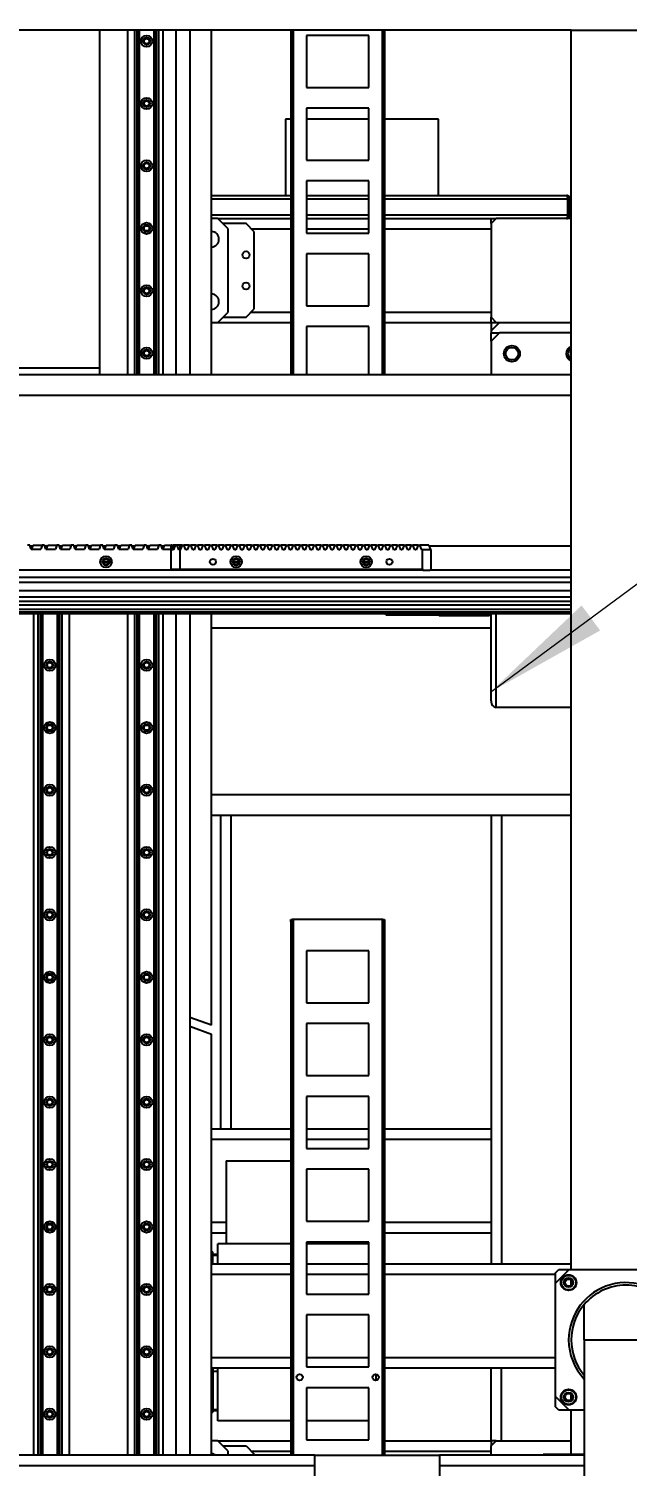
# Model space of a CAD drawing. Header units: millimetres. Extents: x 17243 to 30056, y 9468 to 18529.
# Drawn here: x 25448 to 26023, y 13641 to 15023 of the extents above; entities that cross this region are included whole.
import ezdxf

# ---------------------------------------------------------------- set-up
doc = ezdxf.new("R2010")
doc.units = ezdxf.units.MM
doc.layers.get('0').update_dxf_attribs({"lineweight": 18})
doc.layers.add('尺寸线层', color=3, linetype='Continuous', lineweight=18)
doc.styles.get("Standard").update_dxf_attribs({"font": 'txt.shx'})
doc.dimstyles.new('ISO-25', dxfattribs={"dimscale": 30, "dimtxt": 2.5, "dimasz": 2.5, "dimexe": 1.25, "dimexo": 0.625, "dimtad": 1, "dimdsep": 46, "dimtxsty": 'Standard', "dimcen": 2.5, "dimdle": 5, "dimadec": 0, "dimazin": 0, "dimtfac": 1, "dimtdec": 0, "dimtmove": 0, "dimatfit": 3, "dimfxl": 0, "dimarcsym": 0})

# ---------------------------------------------------------------- blocks, each defined once
blk = doc.blocks.new('*X3')
at = {"layer": '尺寸线层', "linetype": 'Continuous'}
blk.add_hatch(color=0, dxfattribs=at).paths.add_polyline_path([(-3041.9, -1036.2), (-2954.3, -952.9), (-2936.5, -977)], flags=0)
at = {"layer": '尺寸线层', "color": 0, "linetype": 'Continuous'}
blk.add_line((-3041.9, -1036.2), (-1639.7, 0), dxfattribs=at)
blk = doc.blocks.new('*X21')
at = {"layer": '尺寸线层', "linetype": 'Continuous'}
for points in [[(26748.1, 15373.1), (26760.6, 15298.1), (26735.6, 15298.1)], [(26748.1, 13466.6), (26760.6, 13541.6), (26735.6, 13541.6)]]:
    blk.add_hatch(color=0, dxfattribs=at).paths.add_polyline_path(points, flags=0)
at = {"layer": '尺寸线层', "color": 0, "linetype": 'Continuous'}
for p, q in [((26109.5, 15373.1), (26785.6, 15373.1)), ((26748.1, 15373.1), (26748.1, 13466.6)), ((25974, 13466.6), (26785.6, 13466.6))]:
    blk.add_line(p, q, dxfattribs=at)
at = {"layer": '尺寸线层', "color": 0, "insert": (26691.9, 14419.9), "char_height": 75, "width": 492.857, "attachment_point": 5, "rotation": 90}
blk.add_mtext('1906.5', dxfattribs=at)

msp = doc.modelspace()

# ---------------------------------------------------------------- linework, layer by layer
at = {"color": 7, "linetype": 'Continuous', "lineweight": 25}
for p, q in [((25968.788, 15021.605), (21449.788, 15021.605)), ((25515.788, 14696.605), (25515.788, 15021.605)), ((25542.288, 15021.605), (25542.288, 14690.605)), ((25549.288, 15021.605), (25549.288, 14690.605)), ((25551.488, 15021.605), (25551.488, 14690.605)), ((25552.306, 15021.605), (25552.306, 14690.605)), ((25552.97, 15021.605), (25552.97, 14690.605)), ((25553.788, 15021.605), (25553.788, 14690.605)), ((25567.788, 15021.605), (25567.788, 14690.605)), ((25568.606, 15021.605), (25568.606, 14690.605)), ((25569.27, 15021.605), (25569.27, 14690.605)), ((25570.088, 15021.605), (25570.088, 14690.605)), ((25572.288, 15021.605), (25572.288, 14690.605)), ((25589.288, 14690.605), (25589.288, 15021.605)), ((25602.288, 15021.605), (25602.288, 14690.605)), ((25623.288, 14690.605), (25623.288, 15021.605)), ((25699.288, 15021.605), (25699.288, 14690.605)), ((25700.788, 15021.605), (25700.788, 14690.605)), ((25787.788, 15021.605), (25787.788, 14690.605)), ((25789.288, 15021.605), (25789.288, 14690.605)), ((25968.788, 15021.605), (26089.788, 15021.605)), ((25968.788, 13830.105), (25968.788, 15021.605)), ((25774.288, 15016.605), (25714.288, 15016.605)), ((25714.288, 15016.605), (25714.288, 14966.605)), ((25774.288, 14966.605), (25774.288, 15016.605)), ((25714.288, 14966.605), (25774.288, 14966.605)), ((25774.288, 14946.605), (25714.288, 14946.605)), ((25714.288, 14946.605), (25714.288, 14896.605)), ((25774.288, 14896.605), (25774.288, 14946.605)), ((25694.288, 14936.105), (25694.288, 14862.605)), ((25699.288, 14936.105), (25694.288, 14936.105)), ((25774.288, 14936.105), (25714.288, 14936.105)), ((25841.288, 14936.105), (25789.288, 14936.105)), ((25841.288, 14862.605), (25841.288, 14936.105)), ((25714.288, 14896.605), (25774.288, 14896.605)), ((25774.288, 14876.605), (25714.288, 14876.605)), ((25714.288, 14876.605), (25714.288, 14826.605)), ((25774.288, 14826.605), (25774.288, 14876.605)), ((25623.288, 14862.605), (25699.288, 14862.605)), ((25714.288, 14862.605), (25774.288, 14862.605)), ((25789.288, 14862.605), (25964.288, 14862.605)), ((25965.581, 14844.105), (25965.581, 14859.105)), ((25967.788, 14859.105), (25966.288, 14859.105)), ((25966.288, 14859.105), (25966.288, 14844.105)), ((25967.788, 14844.105), (25967.788, 14859.105)), ((25964.288, 14840.605), (25964.288, 14841.156)), ((25966.288, 14844.105), (25967.788, 14844.105)), ((25629.288, 14840.605), (25623.288, 14840.605)), ((25639.288, 14830.605), (25629.288, 14840.605)), ((25629.288, 14840.605), (25699.288, 14840.605)), ((25656.288, 14835.605), (25634.288, 14835.605)), ((25639.288, 14750.605), (25639.288, 14830.605)), ((25664.288, 14827.605), (25656.288, 14835.605)), ((25664.288, 14753.605), (25664.288, 14827.605)), ((25714.288, 14840.605), (25774.288, 14840.605)), ((25789.288, 14840.605), (25896.788, 14840.605)), ((25891.788, 14835.605), (25891.788, 14840.605)), ((25896.788, 14840.605), (25891.788, 14835.605)), ((25891.788, 14835.605), (25891.788, 14745.605)), ((25968.788, 14840.605), (25896.788, 14840.605)), ((25714.288, 14826.605), (25774.288, 14826.605)), ((25774.288, 14806.605), (25714.288, 14806.605)), ((25714.288, 14806.605), (25714.288, 14756.605)), ((25774.288, 14756.605), (25774.288, 14806.605)), ((25629.288, 14740.605), (25639.288, 14750.605)), ((25634.288, 14745.605), (25656.288, 14745.605)), ((25656.288, 14745.605), (25664.288, 14753.605)), ((25714.288, 14756.605), (25774.288, 14756.605)), ((25891.788, 14740.605), (25891.788, 14745.605)), ((25891.788, 14745.605), (25896.788, 14740.605)), ((25623.288, 14740.605), (25629.288, 14740.605)), ((25629.288, 14740.605), (25699.288, 14740.605)), ((25774.288, 14736.605), (25714.288, 14736.605)), ((25714.288, 14736.605), (25714.288, 14690.605)), ((25774.288, 14690.605), (25774.288, 14736.605)), ((25789.288, 14740.605), (25891.788, 14740.605)), ((25891.788, 14740.605), (25891.788, 14732.605)), ((25891.788, 14740.605), (25896.788, 14740.605)), ((25899.788, 14740.605), (25891.788, 14732.605)), ((25891.788, 14732.605), (25891.788, 14730.605)), ((25891.788, 14722.605), (25899.788, 14730.605)), ((25891.788, 14730.605), (25899.788, 14730.605)), ((25891.788, 14722.605), (25891.788, 14730.605)), ((25896.788, 14740.605), (25968.788, 14740.605)), ((25968.788, 14730.605), (25899.788, 14730.605)), ((25891.788, 14722.605), (25891.788, 14690.605)), ((24627.725, 14690.605), (25968.788, 14690.605)), ((25515.788, 14690.605), (25515.788, 14696.605)), ((25448.714, 14526.605), (25446.384, 14526.605)), ((25449.987, 14522.605), (25448.714, 14526.605)), ((25451.565, 14525.605), (25449.032, 14525.605)), ((25450.611, 14522.605), (25451.884, 14526.605)), ((25451.884, 14526.605), (25460.384, 14526.605)), ((25460.384, 14526.605), (25459.111, 14522.605)), ((25462.714, 14526.605), (25460.384, 14526.605)), ((25463.987, 14522.605), (25462.714, 14526.605)), ((25465.565, 14525.605), (25463.032, 14525.605)), ((25464.611, 14522.605), (25465.884, 14526.605)), ((25465.884, 14526.605), (25474.384, 14526.605)), ((25474.384, 14526.605), (25473.111, 14522.605)), ((25476.714, 14526.605), (25474.384, 14526.605)), ((25477.987, 14522.605), (25476.714, 14526.605)), ((25479.565, 14525.605), (25477.032, 14525.605)), ((25478.611, 14522.605), (25479.884, 14526.605)), ((25479.884, 14526.605), (25488.384, 14526.605)), ((25488.384, 14526.605), (25487.111, 14522.605)), ((25490.714, 14526.605), (25488.384, 14526.605)), ((25491.987, 14522.605), (25490.714, 14526.605)), ((25493.565, 14525.605), (25491.032, 14525.605)), ((25492.611, 14522.605), (25493.884, 14526.605)), ((25493.884, 14526.605), (25502.384, 14526.605)), ((25502.384, 14526.605), (25501.111, 14522.605)), ((25504.714, 14526.605), (25502.384, 14526.605)), ((25505.987, 14522.605), (25504.714, 14526.605)), ((25507.565, 14525.605), (25505.032, 14525.605)), ((25506.611, 14522.605), (25507.884, 14526.605)), ((25507.884, 14526.605), (25516.384, 14526.605)), ((25516.384, 14526.605), (25515.111, 14522.605)), ((25518.714, 14526.605), (25516.384, 14526.605)), ((25519.987, 14522.605), (25518.714, 14526.605)), ((25521.565, 14525.605), (25519.032, 14525.605)), ((25520.611, 14522.605), (25521.884, 14526.605)), ((25521.884, 14526.605), (25530.384, 14526.605)), ((25530.384, 14526.605), (25529.111, 14522.605)), ((25532.714, 14526.605), (25530.384, 14526.605)), ((25533.987, 14522.605), (25532.714, 14526.605)), ((25535.565, 14525.605), (25533.032, 14525.605)), ((25534.611, 14522.605), (25535.884, 14526.605)), ((25535.884, 14526.605), (25544.384, 14526.605)), ((25544.384, 14526.605), (25543.111, 14522.605)), ((25546.714, 14526.605), (25544.384, 14526.605)), ((25547.987, 14522.605), (25546.714, 14526.605)), ((25549.565, 14525.605), (25547.032, 14525.605)), ((25548.611, 14522.605), (25549.884, 14526.605)), ((25549.884, 14526.605), (25558.384, 14526.605)), ((25558.384, 14526.605), (25557.111, 14522.605)), ((25560.714, 14526.605), (25558.384, 14526.605)), ((25561.987, 14522.605), (25560.714, 14526.605)), ((25563.565, 14525.605), (25561.032, 14525.605)), ((25562.611, 14522.605), (25563.884, 14526.605)), ((25563.884, 14526.605), (25572.384, 14526.605)), ((25572.384, 14526.605), (25571.111, 14522.605)), ((25574.714, 14526.605), (25572.384, 14526.605)), ((25575.987, 14522.605), (25574.714, 14526.605)), ((25577.565, 14525.605), (25575.032, 14525.605)), ((25576.611, 14522.605), (25577.884, 14526.605)), ((25577.884, 14526.605), (25584.288, 14526.605)), ((25584.862, 14526.605), (25584.288, 14526.605)), ((25584.288, 14524.144), (25584.288, 14526.605)), ((25585.076, 14522.105), (25584.288, 14524.144)), ((25584.288, 14503.605), (25584.288, 14524.144)), ((25584.862, 14526.605), (25586.384, 14526.605)), ((25586.384, 14526.605), (25585.111, 14522.605)), ((25592.788, 14526.605), (25586.384, 14526.605)), ((25588.216, 14526.605), (25586.478, 14522.105)), ((25588.216, 14526.605), (25590.005, 14526.605)), ((25591.743, 14522.105), (25590.005, 14526.605)), ((25594.883, 14526.605), (25592.788, 14526.605)), ((25592.788, 14526.605), (25592.788, 14502.605)), ((25594.883, 14526.605), (25593.145, 14522.105)), ((25594.883, 14526.605), (25596.671, 14526.605)), ((25598.409, 14522.105), (25596.671, 14526.605)), ((25601.55, 14526.605), (25596.671, 14526.605)), ((25601.55, 14526.605), (25599.812, 14522.105)), ((25601.55, 14526.605), (25603.338, 14526.605)), ((25605.076, 14522.105), (25603.338, 14526.605)), ((25608.216, 14526.605), (25603.338, 14526.605)), ((25608.216, 14526.605), (25606.478, 14522.105)), ((25608.216, 14526.605), (25610.005, 14526.605)), ((25611.743, 14522.105), (25610.005, 14526.605)), ((25614.883, 14526.605), (25610.005, 14526.605)), ((25614.883, 14526.605), (25613.145, 14522.105)), ((25614.883, 14526.605), (25616.671, 14526.605)), ((25618.409, 14522.105), (25616.671, 14526.605)), ((25621.55, 14526.605), (25616.671, 14526.605)), ((25621.55, 14526.605), (25619.812, 14522.105)), ((25621.55, 14526.605), (25623.338, 14526.605)), ((25625.076, 14522.105), (25623.338, 14526.605)), ((25628.216, 14526.605), (25623.338, 14526.605)), ((25628.216, 14526.605), (25626.478, 14522.105)), ((25628.216, 14526.605), (25630.005, 14526.605)), ((25631.743, 14522.105), (25630.005, 14526.605)), ((25634.883, 14526.605), (25630.005, 14526.605)), ((25634.883, 14526.605), (25633.145, 14522.105)), ((25634.883, 14526.605), (25636.671, 14526.605)), ((25638.409, 14522.105), (25636.671, 14526.605)), ((25641.55, 14526.605), (25636.671, 14526.605)), ((25641.55, 14526.605), (25639.812, 14522.105)), ((25641.55, 14526.605), (25643.338, 14526.605)), ((25645.076, 14522.105), (25643.338, 14526.605)), ((25648.216, 14526.605), (25643.338, 14526.605)), ((25648.216, 14526.605), (25646.478, 14522.105)), ((25648.216, 14526.605), (25650.005, 14526.605)), ((25651.743, 14522.105), (25650.005, 14526.605)), ((25654.883, 14526.605), (25650.005, 14526.605)), ((25654.883, 14526.605), (25653.145, 14522.105)), ((25654.883, 14526.605), (25656.672, 14526.605)), ((25658.409, 14522.105), (25656.672, 14526.605)), ((25661.55, 14526.605), (25656.672, 14526.605)), ((25661.55, 14526.605), (25659.812, 14522.105)), ((25661.55, 14526.605), (25663.338, 14526.605)), ((25665.076, 14522.105), (25663.338, 14526.605)), ((25668.216, 14526.605), (25663.338, 14526.605)), ((25668.216, 14526.605), (25666.478, 14522.105)), ((25668.216, 14526.605), (25670.005, 14526.605)), ((25671.743, 14522.105), (25670.005, 14526.605)), ((25674.883, 14526.605), (25670.005, 14526.605)), ((25674.883, 14526.605), (25673.145, 14522.105)), ((25674.883, 14526.605), (25676.672, 14526.605)), ((25678.409, 14522.105), (25676.672, 14526.605)), ((25681.55, 14526.605), (25676.672, 14526.605)), ((25681.55, 14526.605), (25679.812, 14522.105)), ((25681.55, 14526.605), (25683.338, 14526.605)), ((25685.076, 14522.105), (25683.338, 14526.605)), ((25688.216, 14526.605), (25683.338, 14526.605)), ((25688.216, 14526.605), (25686.478, 14522.105)), ((25688.216, 14526.605), (25690.005, 14526.605)), ((25691.743, 14522.105), (25690.005, 14526.605)), ((25694.883, 14526.605), (25690.005, 14526.605)), ((25694.883, 14526.605), (25693.145, 14522.105)), ((25694.883, 14526.605), (25696.672, 14526.605)), ((25698.409, 14522.105), (25696.672, 14526.605)), ((25701.55, 14526.605), (25696.672, 14526.605)), ((25701.55, 14526.605), (25699.812, 14522.105)), ((25701.55, 14526.605), (25703.338, 14526.605)), ((25705.076, 14522.105), (25703.338, 14526.605)), ((25708.216, 14526.605), (25703.338, 14526.605)), ((25708.216, 14526.605), (25706.479, 14522.105)), ((25708.216, 14526.605), (25710.005, 14526.605)), ((25711.743, 14522.105), (25710.005, 14526.605)), ((25714.883, 14526.605), (25710.005, 14526.605)), ((25714.883, 14526.605), (25713.145, 14522.105)), ((25714.883, 14526.605), (25716.672, 14526.605)), ((25718.409, 14522.105), (25716.672, 14526.605)), ((25721.55, 14526.605), (25716.672, 14526.605)), ((25721.55, 14526.605), (25719.812, 14522.105)), ((25721.55, 14526.605), (25723.338, 14526.605)), ((25725.076, 14522.105), (25723.338, 14526.605)), ((25728.216, 14526.605), (25723.338, 14526.605)), ((25728.216, 14526.605), (25726.479, 14522.105)), ((25728.216, 14526.605), (25730.005, 14526.605)), ((25731.743, 14522.105), (25730.005, 14526.605)), ((25734.883, 14526.605), (25730.005, 14526.605)), ((25734.883, 14526.605), (25733.145, 14522.105)), ((25734.883, 14526.605), (25736.672, 14526.605)), ((25738.409, 14522.105), (25736.672, 14526.605)), ((25741.55, 14526.605), (25736.672, 14526.605)), ((25741.55, 14526.605), (25739.812, 14522.105)), ((25741.55, 14526.605), (25743.338, 14526.605)), ((25745.076, 14522.105), (25743.338, 14526.605)), ((25748.216, 14526.605), (25743.338, 14526.605)), ((25748.216, 14526.605), (25746.479, 14522.105)), ((25748.216, 14526.605), (25750.005, 14526.605)), ((25751.743, 14522.105), (25750.005, 14526.605)), ((25754.883, 14526.605), (25750.005, 14526.605)), ((25754.883, 14526.605), (25753.145, 14522.105)), ((25754.883, 14526.605), (25756.672, 14526.605)), ((25758.41, 14522.105), (25756.672, 14526.605)), ((25761.55, 14526.605), (25756.672, 14526.605)), ((25761.55, 14526.605), (25759.812, 14522.105)), ((25761.55, 14526.605), (25763.338, 14526.605)), ((25765.076, 14522.105), (25763.338, 14526.605)), ((25768.216, 14526.605), (25763.338, 14526.605)), ((25768.216, 14526.605), (25766.479, 14522.105)), ((25768.216, 14526.605), (25770.005, 14526.605)), ((25771.743, 14522.105), (25770.005, 14526.605)), ((25774.883, 14526.605), (25770.005, 14526.605)), ((25774.883, 14526.605), (25773.145, 14522.105)), ((25774.883, 14526.605), (25776.672, 14526.605)), ((25778.41, 14522.105), (25776.672, 14526.605)), ((25781.55, 14526.605), (25776.672, 14526.605)), ((25781.55, 14526.605), (25779.812, 14522.105)), ((25781.55, 14526.605), (25783.338, 14526.605)), ((25785.076, 14522.105), (25783.338, 14526.605)), ((25788.216, 14526.605), (25783.338, 14526.605)), ((25788.216, 14526.605), (25786.479, 14522.105)), ((25788.216, 14526.605), (25790.005, 14526.605)), ((25791.743, 14522.105), (25790.005, 14526.605)), ((25794.883, 14526.605), (25790.005, 14526.605)), ((25794.883, 14526.605), (25793.145, 14522.105)), ((25794.883, 14526.605), (25796.672, 14526.605)), ((25798.41, 14522.105), (25796.672, 14526.605)), ((25801.55, 14526.605), (25796.672, 14526.605)), ((25801.55, 14526.605), (25799.812, 14522.105)), ((25801.55, 14526.605), (25803.338, 14526.605)), ((25805.076, 14522.105), (25803.338, 14526.605)), ((25808.217, 14526.605), (25803.338, 14526.605)), ((25808.217, 14526.605), (25806.479, 14522.105)), ((25808.217, 14526.605), (25810.005, 14526.605)), ((25811.743, 14522.105), (25810.005, 14526.605)), ((25814.883, 14526.605), (25810.005, 14526.605)), ((25814.883, 14526.605), (25813.145, 14522.105)), ((25814.883, 14526.605), (25816.672, 14526.605)), ((25818.41, 14522.105), (25816.672, 14526.605)), ((25821.55, 14526.605), (25816.672, 14526.605)), ((25821.55, 14526.605), (25819.812, 14522.105)), ((25821.55, 14526.605), (25823.338, 14526.605)), ((25825.076, 14522.105), (25823.338, 14526.605)), ((25831.851, 14526.605), (25823.338, 14526.605)), ((25831.851, 14526.605), (25833.588, 14522.105)), ((25968.788, 14525.605), (25832.237, 14525.605)), ((25449.987, 14522.605), (25459.111, 14522.605)), ((25463.987, 14522.605), (25473.111, 14522.605)), ((25477.987, 14522.605), (25487.111, 14522.605)), ((25491.987, 14522.605), (25501.111, 14522.605)), ((25505.987, 14522.605), (25515.111, 14522.605)), ((25519.987, 14522.605), (25529.111, 14522.605)), ((25533.987, 14522.605), (25543.111, 14522.605)), ((25547.987, 14522.605), (25557.111, 14522.605)), ((25561.987, 14522.605), (25571.111, 14522.605)), ((25575.987, 14522.605), (25585.111, 14522.605)), ((25586.478, 14522.105), (25585.076, 14522.105)), ((25593.145, 14522.105), (25591.743, 14522.105)), ((25599.812, 14522.105), (25598.409, 14522.105)), ((25606.478, 14522.105), (25605.076, 14522.105)), ((25613.145, 14522.105), (25611.743, 14522.105)), ((25619.812, 14522.105), (25618.409, 14522.105)), ((25626.478, 14522.105), (25625.076, 14522.105)), ((25633.145, 14522.105), (25631.743, 14522.105)), ((25639.812, 14522.105), (25638.409, 14522.105)), ((25646.478, 14522.105), (25645.076, 14522.105)), ((25653.145, 14522.105), (25651.743, 14522.105)), ((25659.812, 14522.105), (25658.409, 14522.105)), ((25666.478, 14522.105), (25665.076, 14522.105)), ((25673.145, 14522.105), (25671.743, 14522.105)), ((25679.812, 14522.105), (25678.409, 14522.105)), ((25686.478, 14522.105), (25685.076, 14522.105)), ((25693.145, 14522.105), (25691.743, 14522.105)), ((25699.812, 14522.105), (25698.409, 14522.105)), ((25706.479, 14522.105), (25705.076, 14522.105)), ((25713.145, 14522.105), (25711.743, 14522.105)), ((25719.812, 14522.105), (25718.409, 14522.105)), ((25726.479, 14522.105), (25725.076, 14522.105)), ((25733.145, 14522.105), (25731.743, 14522.105)), ((25739.812, 14522.105), (25738.409, 14522.105)), ((25746.479, 14522.105), (25745.076, 14522.105)), ((25753.145, 14522.105), (25751.743, 14522.105)), ((25759.812, 14522.105), (25758.41, 14522.105)), ((25766.479, 14522.105), (25765.076, 14522.105)), ((25773.145, 14522.105), (25771.743, 14522.105)), ((25779.812, 14522.105), (25778.41, 14522.105)), ((25786.479, 14522.105), (25785.076, 14522.105)), ((25793.145, 14522.105), (25791.743, 14522.105)), ((25799.812, 14522.105), (25798.41, 14522.105)), ((25806.479, 14522.105), (25805.076, 14522.105)), ((25813.145, 14522.105), (25811.743, 14522.105)), ((25819.812, 14522.105), (25818.41, 14522.105)), ((25825.776, 14522.105), (25825.076, 14522.105)), ((25834.288, 14522.105), (25825.776, 14522.105)), ((25825.776, 14503.605), (25825.776, 14522.105)), ((25834.288, 14503.605), (25834.288, 14522.105)), ((25592.788, 14502.605), (24627.725, 14502.605)), ((25584.288, 14503.605), (25825.776, 14503.605)), ((25826.131, 14502.605), (25592.788, 14502.605)), ((25825.776, 14503.605), (25826.131, 14502.605)), ((25826.131, 14502.605), (25832.869, 14502.605)), ((25968.788, 14502.605), (25832.869, 14502.605)), ((25833.933, 14502.605), (25834.288, 14503.605)), ((25968.788, 14495.605), (24627.725, 14495.605)), ((25968.788, 14490.605), (24627.725, 14490.605)), ((25968.788, 14482.605), (24627.725, 14482.605)), ((25968.788, 14476.605), (24627.725, 14476.605)), ((25968.788, 14472.305), (24627.725, 14472.305)), ((25968.788, 14468.805), (24627.725, 14468.805)), ((25968.788, 14464.605), (24627.725, 14464.605)), ((25968.788, 14462.105), (24627.725, 14462.105)), ((25968.788, 14460.605), (24627.725, 14460.605)), ((25456.288, 14460.605), (25456.288, 13651.605)), ((25458.488, 14460.605), (25458.488, 13651.605)), ((25459.306, 14460.605), (25459.306, 13651.605)), ((25459.97, 14460.605), (25459.97, 13651.605)), ((25460.788, 14460.605), (25460.788, 13651.605)), ((25474.788, 14460.605), (25474.788, 13651.605)), ((25475.606, 14460.605), (25475.606, 13651.605)), ((25476.27, 14460.605), (25476.27, 13651.605)), ((25477.088, 14460.605), (25477.088, 13651.605)), ((25479.288, 14460.605), (25479.288, 13651.605)), ((25486.288, 14460.605), (25486.288, 13651.605)), ((25542.288, 14460.605), (25542.288, 13651.605)), ((25549.288, 14460.605), (25549.288, 13651.605)), ((25551.488, 14460.605), (25551.488, 13651.605)), ((25552.306, 14460.605), (25552.306, 13651.605)), ((25552.97, 14460.605), (25552.97, 13651.605)), ((25553.788, 14460.605), (25553.788, 13651.605)), ((25567.788, 14460.605), (25567.788, 13651.605)), ((25568.606, 14460.605), (25568.606, 13651.605)), ((25569.27, 14460.605), (25569.27, 13651.605)), ((25570.088, 14460.605), (25570.088, 13651.605)), ((25572.288, 14460.605), (25572.288, 13651.605)), ((25589.288, 13651.605), (25589.288, 14460.605)), ((25602.288, 14460.605), (25602.288, 13651.605)), ((25623.288, 14065.105), (25623.288, 14460.605)), ((25790.788, 14459.605), (25790.788, 14460.605)), ((25790.788, 14459.605), (25840.788, 14459.605)), ((25840.788, 14459.605), (25840.788, 14460.605)), ((25840.788, 14459.605), (25841.788, 14459.605)), ((25841.788, 14458.605), (25840.788, 14459.605)), ((25841.788, 14460.605), (25841.788, 14459.605)), ((25841.788, 14459.605), (25889.788, 14459.605)), ((25841.788, 14458.605), (25841.788, 14459.605)), ((25889.788, 14458.605), (25841.788, 14458.605)), ((25889.788, 14459.605), (25889.788, 14460.605)), ((25890.788, 14459.605), (25889.788, 14458.605)), ((25889.788, 14459.605), (25889.788, 14458.605)), ((25889.788, 14459.605), (25890.788, 14459.605)), ((25890.788, 14460.605), (25890.788, 14459.605)), ((25891.788, 14376.855), (25891.788, 14460.605)), ((25968.788, 14370.605), (25896.788, 14370.605)), ((25968.788, 14266.605), (25623.288, 14266.605)), ((25641.788, 14266.605), (25641.788, 13965.605)), ((25891.788, 14266.605), (25891.788, 13835.605)), ((25699.288, 14164.605), (25699.288, 14166.605)), ((25699.288, 14166.605), (25700.788, 14166.605)), ((25700.788, 14164.605), (25699.288, 14164.605)), ((25699.288, 14164.605), (25699.288, 13651.605)), ((25700.788, 14166.605), (25700.788, 14164.605)), ((25701.525, 14166.605), (25700.788, 14166.605)), ((25700.788, 14164.605), (25700.788, 13651.605)), ((25787.052, 14166.605), (25701.525, 14166.605)), ((25787.788, 14166.605), (25787.052, 14166.605)), ((25787.788, 14166.605), (25789.288, 14166.605)), ((25787.788, 14164.605), (25787.788, 14166.605)), ((25789.288, 14164.605), (25787.788, 14164.605)), ((25787.788, 14164.605), (25787.788, 13651.605)), ((25789.288, 14166.605), (25789.288, 14164.605)), ((25789.288, 14164.605), (25789.288, 13651.605)), ((25714.288, 14136.605), (25714.288, 14086.605)), ((25774.288, 14136.605), (25714.288, 14136.605)), ((25774.288, 14086.605), (25774.288, 14136.605)), ((25714.288, 14086.605), (25774.288, 14086.605)), ((25623.288, 14065.105), (25602.288, 14072.542)), ((25602.288, 14064.042), (25623.288, 14056.605)), ((25623.288, 13651.605), (25623.288, 14056.605)), ((25774.288, 14066.605), (25714.288, 14066.605)), ((25714.288, 14066.605), (25714.288, 14016.605)), ((25774.288, 14016.605), (25774.288, 14066.605)), ((25714.288, 14016.605), (25774.288, 14016.605)), ((25714.288, 13996.605), (25714.288, 13946.605)), ((25774.288, 13996.605), (25714.288, 13996.605)), ((25774.288, 13946.605), (25774.288, 13996.605)), ((25623.288, 13965.605), (25631.788, 13965.605)), ((25631.788, 13965.605), (25641.788, 13965.605)), ((25641.788, 13965.605), (25699.288, 13965.605)), ((25714.288, 13965.605), (25774.288, 13965.605)), ((25789.288, 13965.605), (25891.788, 13965.605)), ((25714.288, 13946.605), (25774.288, 13946.605)), ((25637.288, 13934.855), (25637.288, 13854.855)), ((25637.288, 13934.855), (25699.288, 13934.855)), ((25714.288, 13926.605), (25714.288, 13876.605)), ((25774.288, 13926.605), (25714.288, 13926.605)), ((25774.288, 13876.605), (25774.288, 13926.605)), ((25714.288, 13876.605), (25774.288, 13876.605)), ((25623.288, 13865.605), (25637.288, 13865.605)), ((25789.288, 13865.605), (25891.788, 13865.605)), ((25623.288, 13847.232), (25624.288, 13847.232)), ((25624.288, 13835.605), (25624.288, 13847.232)), ((25629.288, 13835.605), (25629.288, 13854.855)), ((25699.288, 13854.855), (25629.288, 13854.855)), ((25774.288, 13856.605), (25714.288, 13856.605)), ((25714.288, 13856.605), (25714.288, 13806.605)), ((25774.288, 13854.855), (25714.288, 13854.855)), ((25774.288, 13806.605), (25774.288, 13856.605)), ((25623.288, 13835.605), (25699.288, 13835.605)), ((25624.288, 13844.855), (25629.288, 13844.855)), ((25714.288, 13835.605), (25774.288, 13835.605)), ((25789.288, 13835.605), (25968.788, 13835.605)), ((25966.788, 13830.105), (25953.788, 13817.105)), ((25953.788, 13827.105), (25956.788, 13830.105)), ((25953.788, 13817.105), (25953.788, 13827.105)), ((25956.788, 13830.105), (25966.788, 13830.105)), ((25966.788, 13830.105), (26075.788, 13830.105)), ((25968.788, 13815.3), (25968.788, 13819.909)), ((25714.288, 13806.605), (25774.288, 13806.605)), ((25953.788, 13708.105), (25953.788, 13817.105)), ((25981.288, 13762.605), (25981.288, 13796.608)), ((25774.288, 13786.605), (25714.288, 13786.605)), ((25714.288, 13786.605), (25714.288, 13736.605)), ((25774.288, 13736.605), (25774.288, 13786.605)), ((25981.288, 13762.605), (25981.288, 13631.605)), ((25981.288, 13762.605), (26061.288, 13762.605)), ((25714.288, 13736.605), (25774.288, 13736.605)), ((25623.288, 13735.605), (25699.288, 13735.605)), ((25624.288, 13735.605), (25624.288, 13693.086)), ((25624.288, 13732.355), (25629.288, 13732.355)), ((25629.288, 13684.855), (25629.288, 13735.605)), ((25781.288, 13723.646), (25781.288, 13729.563)), ((25789.288, 13735.605), (25891.788, 13735.605)), ((25891.788, 13665.605), (25891.788, 13735.605)), ((25891.788, 13735.605), (25901.788, 13735.605)), ((25901.788, 13665.605), (25901.788, 13735.605)), ((25901.788, 13735.605), (25953.788, 13735.605)), ((25774.288, 13716.605), (25714.288, 13716.605)), ((25714.288, 13716.605), (25714.288, 13666.605)), ((25774.288, 13666.605), (25774.288, 13716.605)), ((25953.788, 13708.105), (25966.788, 13695.105)), ((25953.788, 13698.105), (25953.788, 13708.105)), ((25968.788, 13705.3), (25968.788, 13709.909)), ((25624.288, 13694.855), (25629.288, 13694.855)), ((25956.788, 13695.105), (25953.788, 13698.105)), ((25966.788, 13695.105), (25956.788, 13695.105)), ((25981.288, 13695.105), (25966.788, 13695.105)), ((25968.788, 13652.605), (25968.788, 13695.105)), ((25623.288, 13693.086), (25624.288, 13693.086)), ((25699.288, 13684.855), (25629.288, 13684.855)), ((25774.288, 13684.855), (25714.288, 13684.855)), ((25714.288, 13666.605), (25774.288, 13666.605)), ((25629.288, 13665.605), (25623.288, 13665.605)), ((25639.288, 13655.605), (25629.288, 13665.605)), ((25629.288, 13665.605), (25699.288, 13665.605)), ((25634.288, 13660.605), (25656.288, 13660.605)), ((25639.288, 13651.605), (25639.288, 13655.605)), ((25656.288, 13660.605), (25664.288, 13652.605)), ((25789.288, 13665.605), (25891.788, 13665.605)), ((25891.788, 13665.605), (25891.788, 13660.605)), ((25896.788, 13665.605), (25891.788, 13665.605)), ((25891.788, 13660.605), (25896.788, 13665.605)), ((25891.788, 13651.605), (25891.788, 13660.605)), ((25896.788, 13665.605), (25968.788, 13665.605)), ((25722.288, 13651.605), (23943.288, 13651.605)), ((25664.288, 13652.605), (25664.288, 13651.605)), ((25722.288, 13571.605), (25722.288, 13651.605)), ((25722.288, 13651.605), (25842.288, 13651.605)), ((25981.288, 13651.605), (25842.288, 13651.605)), ((25842.288, 13651.605), (25842.288, 13571.605)), ((25941.788, 13651.605), (25941.788, 13652.605)), ((25941.788, 13652.605), (25968.788, 13652.605)), ((25968.788, 13652.605), (25981.288, 13652.605))]:
    msp.add_line(p, q, dxfattribs=at)
at = {"color": 8, "linetype": 'Continuous', "lineweight": 25}
for p, q in [((25576.548, 14690.605), (25576.548, 15021.605)), ((25701.525, 15021.605), (25701.525, 14690.605)), ((25787.052, 15021.605), (25787.052, 14690.605)), ((25699.288, 14859.105), (25623.288, 14859.105)), ((25774.288, 14859.105), (25714.288, 14859.105)), ((25965.581, 14859.105), (25789.288, 14859.105)), ((25623.288, 14844.105), (25699.288, 14844.105)), ((25714.288, 14844.105), (25774.288, 14844.105)), ((25789.288, 14844.105), (25965.581, 14844.105)), ((25661.288, 14830.605), (25699.288, 14830.605)), ((25714.288, 14830.605), (25774.288, 14830.605)), ((25789.288, 14830.605), (25891.788, 14830.605)), ((25661.288, 14750.605), (25699.288, 14750.605)), ((25789.288, 14750.605), (25891.788, 14750.605)), ((25515.788, 14696.605), (24627.725, 14696.605)), ((24627.725, 14670.605), (25968.788, 14670.605)), ((25519.288, 14510.605), (25524.288, 14510.605)), ((25644.288, 14510.605), (25649.288, 14510.605)), ((25769.288, 14510.605), (25774.288, 14510.605)), ((25452.028, 14460.605), (25452.028, 13651.605)), ((25576.548, 13651.605), (25576.548, 14460.605)), ((25896.788, 14370.605), (25896.788, 14460.605)), ((25891.788, 14446.605), (25623.288, 14446.605)), ((25968.788, 14286.605), (25623.288, 14286.605)), ((25631.788, 14266.605), (25631.788, 13965.605)), ((25901.788, 14266.605), (25901.788, 13835.605)), ((25701.525, 14166.605), (25701.525, 13651.605)), ((25787.052, 14166.605), (25787.052, 13651.605)), ((25623.288, 13955.605), (25699.288, 13955.605)), ((25714.288, 13955.605), (25774.288, 13955.605)), ((25789.288, 13955.605), (25891.788, 13955.605)), ((25623.288, 13875.605), (25637.288, 13875.605)), ((25789.288, 13875.605), (25891.788, 13875.605)), ((25624.288, 13844.159), (25629.288, 13844.159)), ((25623.288, 13825.605), (25699.288, 13825.605)), ((25714.288, 13825.605), (25774.288, 13825.605)), ((25789.288, 13825.605), (25953.788, 13825.605)), ((25623.288, 13745.605), (25699.288, 13745.605)), ((25714.288, 13745.605), (25774.288, 13745.605)), ((25789.288, 13745.605), (25953.788, 13745.605)), ((25624.288, 13695.55), (25629.288, 13695.55)), ((25661.288, 13655.605), (25699.288, 13655.605)), ((25789.288, 13655.605), (25891.788, 13655.605)), ((25722.288, 13641.605), (23943.288, 13641.605)), ((25981.288, 13641.605), (25842.288, 13641.605))]:
    msp.add_line(p, q, dxfattribs=at)
at = {"color": 7, "linetype": 'Continuous', "lineweight": 25}
for centre, radius in [((25560.788, 15011.105), 5.5), ((25560.788, 15011.105), 3.5), ((25560.788, 15011.105), 2.5), ((25560.788, 14951.105), 5.5), ((25560.788, 14951.105), 3.5), ((25560.788, 14951.105), 2.5), ((25560.788, 14891.105), 5.5), ((25560.788, 14891.105), 3.5), ((25560.788, 14891.105), 2.5), ((25560.788, 14831.105), 5.5), ((25560.788, 14831.105), 3.5), ((25560.788, 14831.105), 2.5), ((25656.288, 14805.605), 3.4), ((25560.788, 14771.105), 5.5), ((25560.788, 14771.105), 3.5), ((25560.788, 14771.105), 2.5), ((25656.288, 14775.605), 3.4), ((25911.788, 14710.605), 7.75), ((25560.788, 14711.105), 5.5), ((25560.788, 14711.105), 3.5), ((25560.788, 14711.105), 2.5), ((25911.788, 14710.605), 6), ((25521.788, 14510.605), 5.5), ((25521.788, 14510.605), 3.5), ((25521.788, 14510.605), 2.5), ((25624.498, 14510.605), 2.85), ((25646.788, 14510.605), 5.5), ((25646.788, 14510.605), 3.5), ((25646.788, 14510.605), 2.5), ((25771.788, 14510.605), 5.5), ((25771.788, 14510.605), 3.5), ((25771.788, 14510.605), 2.5), ((25794.076, 14510.605), 2.85), ((25467.788, 14411.105), 5.5), ((25467.788, 14411.105), 3.5), ((25467.788, 14411.105), 2.5), ((25560.788, 14411.105), 5.5), ((25560.788, 14411.105), 3.5), ((25560.788, 14411.105), 2.5), ((25467.788, 14351.105), 5.5), ((25467.788, 14351.105), 3.5), ((25467.788, 14351.105), 2.5), ((25560.788, 14351.105), 5.5), ((25560.788, 14351.105), 3.5), ((25560.788, 14351.105), 2.5), ((25467.788, 14291.105), 5.5), ((25467.788, 14291.105), 3.5), ((25467.788, 14291.105), 2.5), ((25560.788, 14291.105), 5.5), ((25560.788, 14291.105), 3.5), ((25560.788, 14291.105), 2.5), ((25467.788, 14231.105), 5.5), ((25467.788, 14231.105), 3.5), ((25467.788, 14231.105), 2.5), ((25560.788, 14231.105), 5.5), ((25560.788, 14231.105), 3.5), ((25560.788, 14231.105), 2.5), ((25467.788, 14171.105), 5.5), ((25467.788, 14171.105), 3.5), ((25467.788, 14171.105), 2.5), ((25560.788, 14171.105), 5.5), ((25560.788, 14171.105), 3.5), ((25560.788, 14171.105), 2.5), ((25467.788, 14111.105), 5.5), ((25467.788, 14111.105), 3.5), ((25467.788, 14111.105), 2.5), ((25560.788, 14111.105), 5.5), ((25560.788, 14111.105), 3.5), ((25560.788, 14111.105), 2.5), ((25467.788, 14051.105), 5.5), ((25467.788, 14051.105), 3.5), ((25467.788, 14051.105), 2.5), ((25560.788, 14051.105), 5.5), ((25560.788, 14051.105), 3.5), ((25560.788, 14051.105), 2.5), ((25467.788, 13991.105), 5.5), ((25467.788, 13991.105), 3.5), ((25467.788, 13991.105), 2.5), ((25560.788, 13991.105), 5.5), ((25560.788, 13991.105), 3.5), ((25560.788, 13991.105), 2.5), ((25467.788, 13931.105), 5.5), ((25467.788, 13931.105), 3.5), ((25467.788, 13931.105), 2.5), ((25560.788, 13931.105), 5.5), ((25560.788, 13931.105), 3.5), ((25560.788, 13931.105), 2.5), ((25467.788, 13871.105), 5.5), ((25467.788, 13871.105), 3.5), ((25560.788, 13871.105), 5.5), ((25560.788, 13871.105), 3.5), ((25467.788, 13871.105), 2.5), ((25560.788, 13871.105), 2.5), ((25966.288, 13817.605), 7.525), ((25966.288, 13817.605), 7), ((25966.288, 13817.605), 4.5), ((25966.288, 13817.605), 3.4), ((25467.788, 13811.105), 5.5), ((25467.788, 13811.105), 3.5), ((25467.788, 13811.105), 2.5), ((25560.788, 13811.105), 5.5), ((25560.788, 13811.105), 3.5), ((25560.788, 13811.105), 2.5), ((25467.788, 13751.105), 5.5), ((25467.788, 13751.105), 3.5), ((25467.788, 13751.105), 2.5), ((25560.788, 13751.105), 5.5), ((25560.788, 13751.105), 3.5), ((25560.788, 13751.105), 2.5), ((25707.788, 13726.605), 3), ((25780.788, 13726.605), 3), ((25966.288, 13707.605), 7.525), ((25966.288, 13707.605), 7), ((25966.288, 13707.605), 4.5), ((25966.288, 13707.605), 3.4), ((25467.788, 13691.105), 5.5), ((25467.788, 13691.105), 3.5), ((25560.788, 13691.105), 5.5), ((25560.788, 13691.105), 3.5), ((25467.788, 13691.105), 2.5), ((25560.788, 13691.105), 2.5)]:
    msp.add_circle(centre, radius, dxfattribs=at)
for centre, radius, start, end in [((25622.788, 14820.605), 7.5, 273.822554, 86.177446), ((25622.788, 14760.605), 7.5, 273.822554, 86.177446), ((25971.788, 14710.605), 7.75, 112.773972, 247.226028), ((25971.788, 14710.605), 6, 120, 240), ((26021.288, 13762.605), 55, 316.658242, 180), ((26021.288, 13762.605), 52.5, 40.367594, 139.632406), ((26021.288, 13762.605), 52.5, 139.632406, 220.367594), ((26021.288, 13762.605), 55, 180, 223.341758), ((25622.788, 13645.605), 7.5, 53.130102, 86.177446)]:
    msp.add_arc(centre, radius, start, end, dxfattribs=at)
msp.add_ellipse((25896.788, 14376.855), major_axis=(0, -6.25), ratio=0.8, start_param=4.71238898, end_param=6.28318531, dxfattribs=at)
for points, knots in [([(25964.288, 14862.605), (25964.383, 14862.564), (25964.573, 14862.482), (25964.859, 14861.846), (25965.144, 14860.914), (25965.385, 14859.937), (25965.53, 14859.319), (25965.581, 14859.105)], [0, 0, 0, 0, 0.84061346, 1.68132316, 2.52203311, 3.36274245, 3.81126804, 3.81126804, 3.81126804, 3.81126804]), ([(25967.788, 14859.105), (25967.747, 14859.509), (25967.666, 14860.317), (25967.03, 14861.387), (25966.098, 14862.18), (25965.121, 14862.558), (25964.503, 14862.593), (25964.288, 14862.605)], [0, 0, 0, 0, 1.21074694, 2.4216325, 3.63251843, 4.84340347, 5.48942095, 5.48942095, 5.48942095, 5.48942095]), ([(25966.288, 14859.105), (25966.263, 14859.346), (25966.214, 14859.831), (25965.81, 14860.445), (25965.421, 14860.819), (25965.162, 14860.894), (25965.136, 14860.901)], [0, 0, 0, 0, 0.71920312, 1.44865493, 2.17811932, 2.25900985, 2.25900985, 2.25900985, 2.25900985]), ([(25965.581, 14844.105), (25965.429, 14843.686), (25965.124, 14842.848), (25964.667, 14841.751), (25964.209, 14840.958), (25963.847, 14840.635), (25963.638, 14840.611), (25963.581, 14840.605)], [0, 0, 0, 0, 0.95107974, 1.90244029, 2.85380215, 3.80516322, 4.16237092, 4.16237092, 4.16237092, 4.16237092]), ([(25964.288, 14840.605), (25964.707, 14840.648), (25965.545, 14840.736), (25966.642, 14841.417), (25967.435, 14842.409), (25967.758, 14843.374), (25967.782, 14843.948), (25967.788, 14844.105)], [0, 0, 0, 0, 1.25416879, 2.5087079, 3.76324871, 5.0177885, 5.48883076, 5.48883076, 5.48883076, 5.48883076]), ([(25964.844, 14842.217), (25964.919, 14842.229), (25965.258, 14842.285), (25965.755, 14842.689), (25966.207, 14843.342), (25966.262, 14843.857), (25966.288, 14844.105)], [0, 0, 0, 0, 0.22941651, 1.02897413, 1.82853463, 2.56706211, 2.56706211, 2.56706211, 2.56706211])]:
    msp.add_open_spline(points, degree=3, knots=knots, dxfattribs=at)

# ---------------------------------------------------------------- block references
at = {"layer": '尺寸线层', "color": 6}
msp.add_blockref('*X3', (28933.057, 15421.507), dxfattribs=at)

# ---------------------------------------------------------------- dimensions: what is measured, and where the dimension line sits
at = {"layer": '尺寸线层'}
dim = msp.add_linear_dim(base=(26748.114, 13466.605), p1=(26090.788, 15373.105), p2=(25955.288, 13466.605), angle=90, dimstyle='ISO-25', override={"dimsah": 1, "dimtfill": 1, "dimtolj": 1, "dimtzin": 8}, dxfattribs=at)
dim.commit()
dim.dimension.update_dxf_attribs({"geometry": '*X21', "text_midpoint": (26691.864, 14419.855)})

doc.saveas('drawing.dxf')
